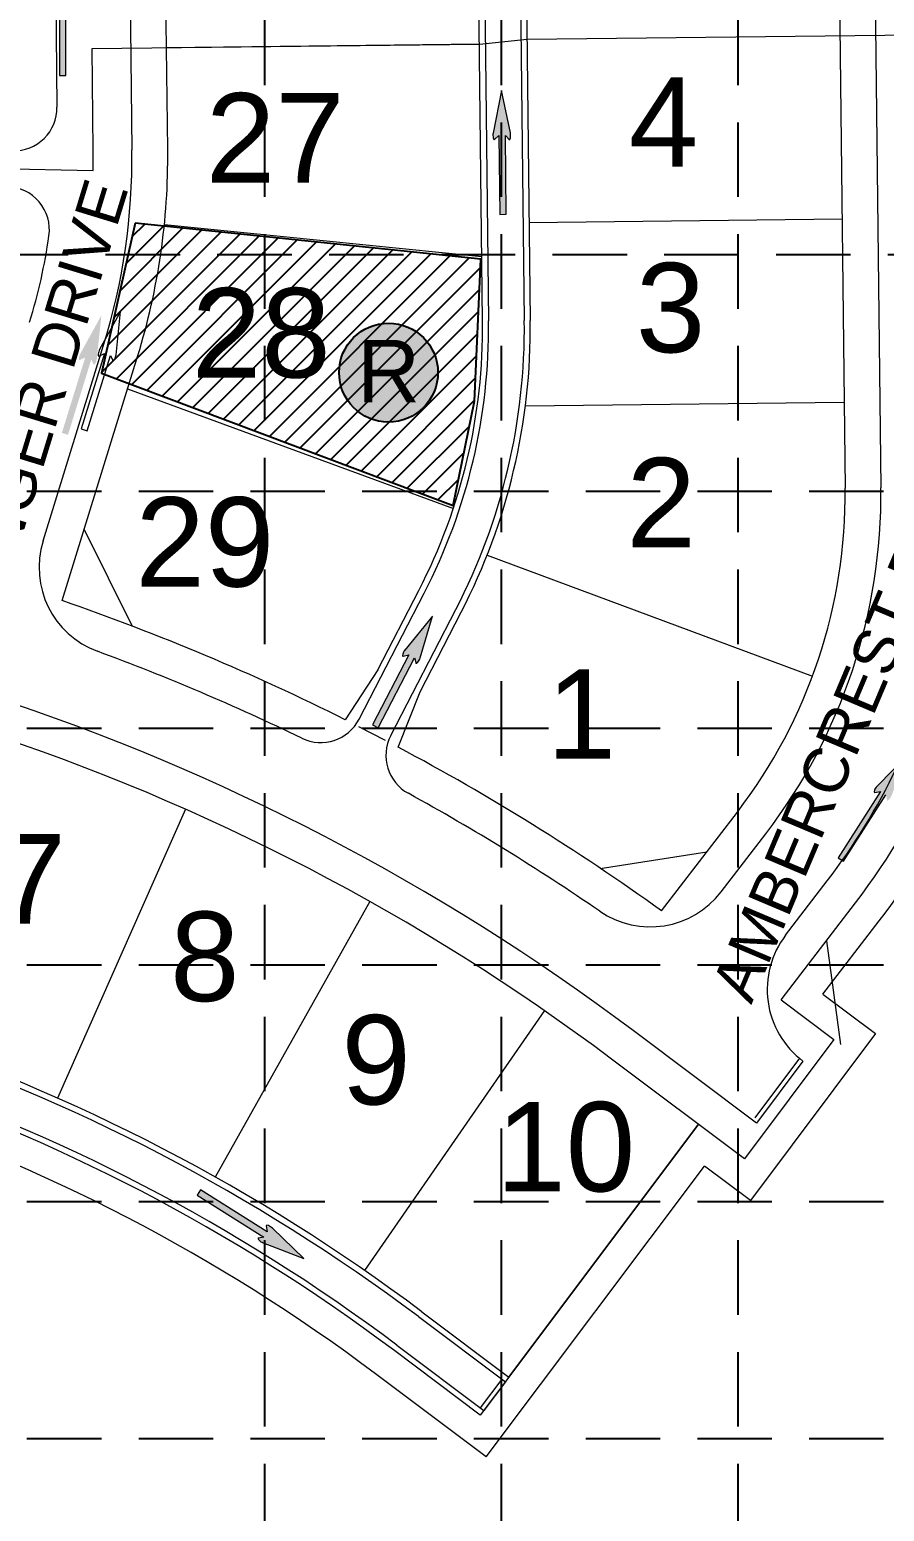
# Model space of a CAD drawing. Header units: inches. Extents: x 5726 to 10817, y 12055 to 15240.
# Drawn here: x 9384.4 to 9671.2, y 12590.4 to 13087.4 of the extents above; entities that cross this region are included whole.
import ezdxf
from ezdxf.enums import TextEntityAlignment as Align

# ---------------------------------------------------------------- set-up
doc = ezdxf.new("R2010")
doc.units = ezdxf.units.IN
doc.header["$LTSCALE"] = 100
doc.header["$MEASUREMENT"] = 0
doc.linetypes.add('HIDDEN', pattern=[0.375, 0.25, -0.125])
for name, color, linetype in [('10', 7, 'Continuous'), ('2', 7, 'Continuous'), ('27', 150, 'Continuous'), ('29', 150, 'Continuous'), ('30', 7, 'Continuous'), ('8', 7, 'Continuous'), ('BASE', 7, 'Continuous'), ('FLOW ARROWS', 7, 'Continuous'), ('GRID', 254, 'HIDDEN'), ('LOT NUMBERS', 7, 'Continuous'), ('SODDED LOT', 2, 'Continuous'), ('STREET NAMES', 7, 'Continuous')]:
    doc.layers.add(name, color=color, linetype=linetype)
doc.styles.add('ryland', font='ARIAL.TTF', dxfattribs={"height": 25})
doc.styles.get("Standard").update_dxf_attribs({"font": 'ARIAL.TTF', "height": 25})

# ---------------------------------------------------------------- blocks, each defined once
blk = doc.blocks.new('block2')
at = {"layer": 'GRID'}
for p, q in [((9463.202544336413, 15156.28785976105), (9463.202544336413, 12138.32785976105)), ((9542.622544336413, 15156.28785976105), (9542.622544336413, 12138.32785976105)), ((9622.042544336415, 15156.28785976105), (9622.042544336415, 12138.32785976105)), ((5809.882544336413, 13011.94785976105), (10733.92254433641, 13011.94785976105)), ((6683.502544336414, 12932.52785976105), (10733.92254433641, 12932.52785976105)), ((6683.502544336414, 12853.10785976105), (10733.92254433641, 12853.10785976105)), ((6683.502544336414, 12773.68785976105), (10733.92254433641, 12773.68785976105)), ((6683.502544336414, 12694.26785976105), (10733.92254433641, 12694.26785976105)), ((6683.502544336414, 12614.84785976105), (10733.92254433641, 12614.84785976105))]:
    blk.add_line(p, q, dxfattribs=at)
blk = doc.blocks.new('RYLAND')
h = blk.add_hatch(color=81)
h.paths.add_polyline_path([(1.163803512038626, -1.047574358368308, 1), (-1.408206742229694, -1.047574358368308, 1)])
h.paths.add_polyline_path([(-1.347681687434942, -2.227609507270699), (1.104228271637368, -2.227609507270699), (1.104228271637368, 0.2098904927293006), (-1.347681687434942, 0.2098904927293006)], flags=25)
at = {"color": 5}
blk.add_circle((-0.1222016150955341, -1.047574358368308), 1.286005127134161, dxfattribs=at)
at = {"layer": 'BASE', "color": 5, "style": 'ryland'}
blk.add_text('R', height=1.625, dxfattribs=at).set_placement((-0.1217267078987874, -1.821359507270699), align=Align.CENTER)

msp = doc.modelspace()

# ---------------------------------------------------------------- hatches: boundary and pattern name
at = {"layer": 'FLOW ARROWS', "lineweight": 0}
h = msp.add_hatch(color=256, dxfattribs=at)
edge = h.paths.add_edge_path()
edge.add_line((9392.8597, 13097.0585), (9394.379700000001, 13098.4285))
edge.add_line((9394.379700000001, 13098.4285), (9394.379700000001, 13071.9685))
edge.add_line((9394.379700000001, 13071.9685), (9396.529700000001, 13071.9785))
edge.add_line((9396.529700000001, 13071.9785), (9396.529700000001, 13098.4285))
edge.add_line((9396.529700000001, 13098.4285), (9397.779700000001, 13097.0885))
edge.add_line((9397.779700000001, 13097.0885), (9397.783438793003, 13097.08619780262))
edge.add_ellipse((9397.901636988665, 13098.4237099518), major_axis=(-3.196861412920665e-05, -1.399999999635001), ratio=0.2857142857142859, start_angle=342.8173277777778, end_angle=484.7269333333335)
edge.add_line((9398.230405738384, 13099.22123474689), (9398.2297, 13099.2185))
edge.add_line((9398.2297, 13099.2185), (9395.3897, 13113.5485))
edge.add_line((9395.3897, 13113.5485), (9392.4397, 13099.2285))
edge.add_line((9392.4397, 13099.2285), (9392.437413076723, 13099.23158137322))
edge.add_ellipse((9392.761691088224, 13098.41200852887), major_axis=(-3.196861412920665e-05, -1.399999999635001), ratio=0.2857142857142857, start_angle=234.1684722222222, end_angle=374.4967194444445)
edge.add_line((9392.861789965762, 13097.05657947825), (9392.8597, 13097.0585))
h = msp.add_hatch(color=256, dxfattribs=at)
edge = h.paths.add_edge_path()
edge.add_line((9540.403, 13050.5015), (9541.907000000001, 13051.889))
edge.add_line((9541.907000000001, 13051.889), (9542.213800000001, 13025.4308))
edge.add_line((9542.213800000001, 13025.4308), (9544.363500000001, 13025.4658))
edge.add_line((9544.363500000001, 13025.4658), (9544.0568, 13051.914))
edge.add_line((9544.0568, 13051.914), (9545.3223, 13050.5885))
edge.add_line((9545.3223, 13050.5885), (9545.325995967152, 13050.58656169663))
edge.add_ellipse((9545.42867538822, 13051.9253546228), major_axis=(0.01620351740051975, -1.399906227582352), ratio=0.2857142857142858, start_angle=342.8173277777778, end_angle=484.7269333333335)
edge.add_line((9545.748173314974, 13052.72663844541), (9545.747500000001, 13052.7238))
edge.add_line((9545.747500000001, 13052.7238), (9542.7415, 13067.0198))
edge.add_line((9542.7415, 13067.0198), (9539.9578, 13052.6665))
edge.add_line((9539.9578, 13052.6665), (9539.955450216163, 13052.66980424498))
edge.add_ellipse((9540.289210822848, 13051.85404709155), major_axis=(0.01620351740051975, -1.399906227582352), ratio=0.2857142857142855, start_angle=234.1684722222222, end_angle=374.4967194444445)
edge.add_line((9540.405021573886, 13050.49987001062), (9540.403, 13050.5015))
h = msp.add_hatch(color=256, dxfattribs=at)
edge = h.paths.add_edge_path()
edge.add_line((9401.19051340327, 12976.53782698123), (9403.04751340327, 12977.39732698122))
edge.add_line((9403.04751340327, 12977.39732698122), (9395.22651340327, 12952.11962698123))
edge.add_line((9395.22651340327, 12952.11962698123), (9397.28331340327, 12951.49362698123))
edge.add_line((9397.28331340327, 12951.49362698123), (9405.10151340327, 12976.76182698123))
edge.add_line((9405.10151340327, 12976.76182698123), (9405.899513403268, 12975.11232698123))
edge.add_line((9405.899513403268, 12975.11232698123), (9405.902577411543, 12975.10893233021))
edge.add_ellipse((9406.410841285962, 12976.35174261203), major_axis=(-0.4138481043201874, -1.337434015774457), ratio=0.2857142857142858, start_angle=342.8173277777778, end_angle=484.7269333333335)
edge.add_line((9406.960655131776, 12977.01645264245), (9406.95901340327, 12977.01412698123))
edge.add_line((9406.95901340327, 12977.01412698123), (9408.481813403268, 12991.54312698123))
edge.add_line((9408.481813403268, 12991.54312698123), (9401.430813403269, 12978.73512698123))
edge.add_line((9401.430813403269, 12978.73512698123), (9401.429570446044, 12978.73865275587))
edge.add_ellipse((9401.497106066974, 12977.85984969724), major_axis=(-0.4138481043201874, -1.337434015774457), ratio=0.2857142857142856, start_angle=234.1684722222222, end_angle=374.4967194444445)
edge.add_line((9401.192089096541, 12976.53539798264), (9401.19051340327, 12976.53782698123))
h = msp.add_hatch(color=256, dxfattribs=at)
edge = h.paths.add_edge_path()
edge.add_line((9509.7134, 12877.1727), (9511.6934, 12877.689))
edge.add_line((9511.6934, 12877.689), (9499.5106, 12854.2002))
edge.add_line((9499.5106, 12854.2002), (9501.4239, 12853.2192))
edge.add_line((9501.4239, 12853.2192), (9513.6019, 12876.6992))
edge.add_line((9513.6019, 12876.6992), (9514.0946, 12874.934))
edge.add_line((9514.0946, 12874.934), (9514.096840740456, 12874.93049979219))
edge.add_ellipse((9514.817585590035, 12876.06338832354), major_axis=(-0.6446194779724174, -1.242765355414516), ratio=0.2857142857142858, start_angle=342.8173277777778, end_angle=484.7269333333335)
edge.add_line((9515.476631758604, 12876.61997869111), (9515.474900000001, 12876.6174))
edge.add_line((9515.474900000001, 12876.6174), (9519.5516, 12890.646))
edge.add_line((9519.5516, 12890.646), (9510.339600000001, 12879.2922))
edge.add_line((9510.339600000001, 12879.2922), (9510.338955617553, 12879.29638577788))
edge.add_ellipse((9510.249467682157, 12878.41954612015), major_axis=(-0.6446194779724174, -1.242765355414516), ratio=0.2857142857142856, start_angle=234.1684722222222, end_angle=374.4967194444445)
edge.add_line((9509.714255816687, 12877.17024393268), (9509.7134, 12877.1727))
h = msp.add_hatch(color=256, dxfattribs=at)
edge = h.paths.add_edge_path()
edge.add_line((9667.9585, 12831.5227), (9669.977700000001, 12831.8552))
edge.add_line((9669.977700000001, 12831.8552), (9655.695, 12809.5812))
edge.add_line((9655.695, 12809.5812), (9657.5105, 12808.4289))
edge.add_line((9657.5105, 12808.4289), (9671.7875, 12830.6947))
edge.add_line((9671.7875, 12830.6947), (9672.1165, 12828.8922))
edge.add_line((9672.1165, 12828.8922), (9672.118233048797, 12828.88793013945))
edge.add_ellipse((9672.939693470538, 12829.95005646817), major_axis=(-0.755716857149082, -1.178512635409869), ratio=0.2857142857142856, start_angle=342.8173277777778, end_angle=484.7269333333335)
edge.add_line((9673.646940090744, 12830.44395616223), (9673.645, 12830.4422))
edge.add_line((9673.645, 12830.4422), (9678.9892, 12844.0382))
edge.add_line((9678.9892, 12844.0382), (9668.7765, 12833.5759))
edge.add_line((9668.7765, 12833.5759), (9668.775942897573, 12833.57959921929))
edge.add_ellipse((9668.606534591378, 12832.71463869896), major_axis=(-0.755716857149082, -1.178512635409869), ratio=0.2857142857142855, start_angle=234.1684722222222, end_angle=374.4967194444445)
edge.add_line((9667.959167029456, 12831.51959772212), (9667.9585, 12831.5227))
h = msp.add_hatch(color=256, dxfattribs=at)
edge = h.paths.add_edge_path()
edge.add_line((9463.8105, 12686.142), (9464.159800000001, 12684.1258))
edge.add_line((9464.159800000001, 12684.1258), (9441.7688, 12698.2242))
edge.add_line((9441.7688, 12698.2242), (9440.631500000001, 12696.3995))
edge.add_line((9440.631500000001, 12696.3995), (9463.0142, 12682.3062))
edge.add_line((9463.0142, 12682.3062), (9461.2142, 12681.9625))
edge.add_line((9461.2142, 12681.9625), (9461.2103618012, 12681.96059994839))
edge.add_ellipse((9462.279215581393, 12681.14791233361), major_axis=(-1.18469484561374, 0.745988017850312), ratio=0.2857142857142859, start_angle=342.8173277777778, end_angle=484.7269333333335)
edge.add_line((9462.778921613659, 12680.44475618388), (9462.777, 12680.4465))
edge.add_line((9462.777, 12680.4465), (9476.416500000001, 12675.2145))
edge.add_line((9476.416500000001, 12675.2145), (9465.8705, 12685.341))
edge.add_line((9465.8705, 12685.341), (9465.874353126652, 12685.34140552573))
edge.add_ellipse((9465.008027109827, 12685.50368648122), major_axis=(-1.18469484561374, 0.745988017850312), ratio=0.2857142857142858, start_angle=234.1684722222222, end_angle=374.4967194444445)
edge.add_line((9463.807696571437, 12686.14119279113), (9463.8105, 12686.142))
at = {"layer": 'SODDED LOT'}
h = msp.add_hatch(dxfattribs=at)
h.set_pattern_fill('ANSI31', color=256, scale=40, style=0)
h.set_pattern_definition([(45, (0, 0), (-3.535533905932737, 3.535533905932738), [])])
h.paths.add_polyline_path([(9419.849250358928, 13022.52801649668), (9408.551980516637, 12972.12881658724), (9526.484559468943, 12927.78854290644), (9533.648686434793, 12962.76503728629), (9535.853027721392, 13010.410179133)])

# ---------------------------------------------------------------- linework, layer by layer
at = {"layer": '10', "color": 7, "lineweight": 0}
for p, q in [((9405.351636231575, 13081.02297396466), (9535.342894381543, 13082.53055719779)), ((9535.342894381543, 13082.53055719779), (9551.324811340679, 13084.18254380017)), ((9535.342894381543, 13082.53055719779), (9551.324811340679, 13084.18254380017)), ((9551.324811340679, 13084.18254380017), (9681.316069475388, 13085.6901270333)), ((9405.747714413892, 13046.87116076235), (9405.351636231575, 13081.02297396466)), ((9275.1071561388, 13043.01485853755), (9405.712059852902, 13040.1202089816)), ((9405.712059852902, 13040.1202089816), (9405.747714413892, 13046.87116076235))]:
    msp.add_line(p, q, dxfattribs=at)
at = {"layer": '2', "color": 7, "lineweight": 0}
for p, q in [((9650.644183700064, 12763.84790240486), (9669.502955964843, 12788.41594768212)), ((9650.644183700064, 12763.84790240486), (9668.303155320902, 12750.59786993622)), ((9668.303155320902, 12750.59786993622), (9626.291379045992, 12694.60670407422)), ((9537.645884582049, 12608.59589782403), (9610.866408944976, 12706.18050116886)), ((9626.291379045992, 12694.60670407422), (9610.866408944976, 12706.18050116886)), ((9537.645884582049, 12608.59589782403), (9500.466366588336, 12636.49275562304))]:
    msp.add_line(p, q, dxfattribs=at)
for centre, radius, start, end in [((9483.090751918395, 12931.50854070156), 235, 322.4896558136065, 335.1323686204448), ((9140.365427093086, 12156.56847683023), 599.9999999999968, 53.11805263925766, 90.66446225292724)]:
    msp.add_arc(centre, radius, start, end, dxfattribs=at)
at = {"layer": '27', "color": 7, "lineweight": 0}
for p, q in [((9395.276865907774, 12895.85472608722), (9420.707434467606, 12978.04540704672)), ((9501.24723719596, 12872.64738684347), (9515.019307998902, 12899.30935336467)), ((9515.462764525284, 12865.30444580523), (9529.234835297708, 12891.96641229591)), ((9501.24723719596, 12872.64738684347), (9490.337740232551, 12855.88484300363)), ((9508.106914004944, 12846.70628826869), (9515.462764525284, 12865.30444580523)), ((9596.454388323618, 12791.79037463607), (9621.908350663778, 12824.95022674337)), ((9636.55555187231, 12761.91703438521), (9661.570521750542, 12794.50499419233)), ((9636.55555187231, 12761.91703438521), (9654.30273501999, 12748.60081428572)), ((9654.30273501999, 12748.60081428572), (9624.294323389386, 12708.60712437819)), ((9624.294323389386, 12708.60712437819), (9579.688573265785, 12742.07609694815)), ((9608.869353294473, 12720.18092148198), (9545.251520648824, 12635.39429889523)), ((9516.070740632344, 12657.28947437361), (9545.251520648824, 12635.39429889828)), ((9535.648828928495, 12622.59631812799), (9506.468048912016, 12644.49149360332)), ((9545.251520648824, 12635.39429889828), (9535.648828928495, 12622.59631812799))]:
    msp.add_line(p, q, dxfattribs=at)
for centre, radius, start, end in [((9205.761163441384, 13044.5518019423), 225, 342.8074415011038, 0.6644622529272185), ((9344.432980304484, 12987.4246460117), 192, 332.6816700320953, 0.6644622530120505), ((9344.432980304484, 12987.4246460117), 208, 332.6816700320953, 0.6644622530120505), ((9483.090751918395, 12931.50854070156), 175, 322.4896558136065, 0.6644622529272693), ((9140.365427112512, 12156.56847682362), 781.9999999999941, 63.41436289898713, 70.97542283954385), ((9140.365427112516, 12156.56847682362), 731.9999999999897, 53.11805263925766, 90.66446225292724), ((9140.365427112512, 12156.56847682362), 781.9999999999941, 54.32167447525119, 61.94897716511872), ((9483.090751918395, 12931.50854070156), 225, 322.4896558136065, 337.1314926016351), ((9140.365427093086, 12156.56847683023), 625.9999999999968, 53.11805263934244, 90.664462253012), ((9140.365427093086, 12156.56847683023), 609.9999999999968, 53.11805263925766, 90.66446225292724)]:
    msp.add_arc(centre, radius, start, end, dxfattribs=at)
at = {"layer": '29', "color": 7, "lineweight": 0}
for p, q in [((9652.911898713468, 13379.06954657667), (9658.078984029768, 12933.53797967245)), ((9536.420069249529, 12989.6512304829), (9532.683065921035, 13311.8740788684)), ((9548.68198999979, 13312.05962757431), (9552.418993328283, 12989.83677918884)), ((9430.746033298863, 13047.16108061916), (9428.453157207361, 13244.86415986605)), ((9535.342894381543, 13082.53055719779), (9430.349955113377, 13081.31289381695)), ((9552.038014166692, 13022.68667936338), (9657.030953434858, 13023.90434274422)), ((9429.633192516862, 13022.05036676229), (9536.168503408919, 13011.34247525559)), ((9417.271380755028, 12966.94020522782), (9526.616228559222, 12926.81718734398)), ((9550.769064003418, 12961.16782676779), (9657.744156260873, 12962.40847830744)), ((9537.932728910184, 12911.12361530503), (9647.125478566852, 12870.53634665059)), ((9436.723369319743, 12825.8934876278), (9393.80814817652, 12728.96937404401)), ((9498.534164860988, 12794.95641162145), (9446.668200103763, 12702.5122571276)), ((9557.15134723655, 12758.32714670553), (9496.797101968445, 12671.18723003021)), ((9545.251520648824, 12635.39429889523), (9608.869353294473, 12720.18092148198))]:
    msp.add_line(p, q, dxfattribs=at)
at = {"layer": '30', "color": 7, "lineweight": 0}
for p, q in [((9402.666439030121, 12919.73768399914), (9418.776839030123, 12887.32828399915)), ((9575.917139030122, 12806.04418399915), (9611.677039030123, 12811.62148399915)), ((9651.778139030122, 12781.74808399915), (9656.552439030122, 12746.91278399915))]:
    msp.add_line(p, q, dxfattribs=at)
at = {"layer": '8', "color": 7, "linetype": 'Continuous', "lineweight": 0}
for p, q in [((9664.91109175695, 13379.20870811182), (9670.078177086703, 12933.67714119999)), ((9534.682931415753, 13311.89727246315), (9538.419934742273, 12989.6744240791)), ((9546.682124475845, 13312.03643399152), (9550.419127802363, 12989.81358560747)), ((9416.453964134647, 13244.72499834284), (9418.7468402295, 13047.02191908628)), ((9392.306187566759, 13171.09712832423), (9393.57859759209, 13061.3836634846)), ((9388.909895477156, 12915.87450684835), (9409.243633347576, 12981.59241478927)), ((9494.945238486893, 12856.08913939634), (9516.796248921171, 12898.39148572649)), ((9505.606883971679, 12850.58193360088), (9527.457894405958, 12892.88427993408)), ((9616.472809170813, 12798.16161951354), (9631.427271727653, 12817.64337091891)), ((9638.117786519975, 12783.65973634449), (9652.051600686667, 12801.81184998627)), ((9628.30566814173, 12720.59966412854), (9586.890592059084, 12751.67458254341)), ((9643.910042188789, 12741.39638287301), (9628.30566814173, 12720.59966412854)), ((9514.870404165777, 12655.68972677389), (9544.051184182257, 12633.79455129856)), ((9507.668385378583, 12646.09124119999), (9536.849165395062, 12624.19606572466)), ((9544.051184182257, 12633.79455129856), (9536.849165395062, 12624.19606572466))]:
    msp.add_line(p, q, dxfattribs=at)
at = {"layer": '8', "color": 7, "linetype": 'HIDDEN', "lineweight": 0}
for p, q in [((9642.773412652974, 12742.38083986938), (9627.105857448043, 12721.49991648)), ((9542.851373485519, 12634.69480364696), (9535.649354698324, 12625.09631807306))]:
    msp.add_line(p, q, dxfattribs=at)
at = {"layer": '8', "color": 7, "linetype": 'Continuous', "lineweight": 0}
for centre, radius, start, end in [((9379.079572645715, 13061.21550997023), 14.5, 268.7303382207031, 0.6644622519947309), ((9205.761163441384, 13044.5518019423), 213, 342.8074415011038, 0.6644622529272185), ((9376.542425996, 13020.26167307786), 14.5, 351.9051443509392, 88.73033822010974), ((9205.761163441384, 13044.5518019423), 187, 342.8074415011038, 351.9051443509391), ((9344.432980304484, 12987.4246460117), 194, 332.6816700320953, 0.6644622530120505), ((9344.432980304484, 12987.4246460117), 206, 332.6816700320953, 0.6644622530120505), ((9483.090751918395, 12931.50854070156), 187, 322.4896558136065, 0.6644622529272693), ((9417.569398286594, 12907.00698753939), 30, 162.8074415168717, 249.7263085388247), ((9140.365427112507, 12156.5684768236), 744.0000000000057, 53.11805263925766, 90.66446225292724), ((9140.365427112507, 12156.5684768236), 770.0000000000057, 64.17905332753483, 69.72630853882465), ((9482.062416863086, 12862.74367972682), 14.5, 244.1790533275348, 332.681670033706), ((9518.489705596237, 12843.92739327204), 14.5, 152.6816700353167, 241.184286736571), ((9483.090751918395, 12931.50854070156), 213, 322.4896558136065, 334.4865533026962), ((9140.365427112507, 12156.5684768236), 770.0000000000057, 55.57078877664861, 61.184286736571), ((9592.675506526384, 12816.42875905055), 30, 235.5707887766486, 322.4896558097917), ((9140.365427093086, 12156.56847683023), 623.9999999999968, 53.11805263934244, 90.664462253012), ((9661.915089166532, 12765.392596811), 30, 142.4896558158954, 233.1180526355276), ((9140.365427093086, 12156.56847683023), 611.9999999999968, 53.11805263925766, 90.66446225292724)]:
    msp.add_arc(centre, radius, start, end, dxfattribs=at)
at = {"layer": 'FLOW ARROWS', "lineweight": 0}
for p, q in [((9394.379700000001, 13098.4285), (9394.379700000001, 13071.9685)), ((9396.529700000001, 13071.9785), (9396.529700000001, 13098.4285)), ((9394.379700000001, 13071.9685), (9396.529700000001, 13071.9785)), ((9542.7415, 13067.0198), (9539.9578, 13052.6665)), ((9545.747500000001, 13052.7238), (9542.7415, 13067.0198)), ((9539.9578, 13052.6665), (9539.955450216163, 13052.66980424498)), ((9545.748173314974, 13052.72663844541), (9545.747500000001, 13052.7238)), ((9540.403, 13050.5015), (9541.907000000001, 13051.889)), ((9540.405021573886, 13050.49987001062), (9540.403, 13050.5015)), ((9540.403, 13050.5015), (9540.403, 13050.5015)), ((9541.907000000001, 13051.889), (9542.213800000001, 13025.4308)), ((9544.363500000001, 13025.4658), (9544.0568, 13051.914)), ((9544.0568, 13051.914), (9545.3223, 13050.5885)), ((9545.3223, 13050.5885), (9545.325995967152, 13050.58656169663)), ((9542.213800000001, 13025.4308), (9544.363500000001, 13025.4658)), ((9414.9558, 12992.8912), (9407.9048, 12980.0832)), ((9413.433, 12978.3622), (9414.9558, 12992.8912)), ((9409.5215, 12978.7454), (9401.7005, 12953.4677)), ((9403.757300000001, 12952.8417), (9411.5755, 12978.1099)), ((9407.6645, 12977.8859), (9409.5215, 12978.7454)), ((9407.666075693272, 12977.88347100142), (9407.6645, 12977.8859)), ((9407.6645, 12977.8859), (9407.6645, 12977.8859)), ((9407.9048, 12980.0832), (9407.903557042775, 12980.08672577464)), ((9411.5755, 12978.1099), (9412.3735, 12976.4604)), ((9413.434641728507, 12978.36452566122), (9413.433, 12978.3622)), ((9412.3735, 12976.4604), (9412.376564008275, 12976.45700534898)), ((9401.7005, 12953.4677), (9403.757300000001, 12952.8417)), ((9519.5516, 12890.646), (9510.339600000001, 12879.2922)), ((9515.474900000001, 12876.6174), (9519.5516, 12890.646)), ((9510.339600000001, 12879.2922), (9510.338955617553, 12879.29638577788)), ((9511.6934, 12877.689), (9499.5106, 12854.2002)), ((9501.4239, 12853.2192), (9513.6019, 12876.6992)), ((9509.7134, 12877.1727), (9511.6934, 12877.689)), ((9509.714255816687, 12877.17024393268), (9509.7134, 12877.1727)), ((9509.7134, 12877.1727), (9509.7134, 12877.1727)), ((9513.6019, 12876.6992), (9514.0946, 12874.934)), ((9514.0946, 12874.934), (9514.096840740456, 12874.93049979219)), ((9515.476631758604, 12876.61997869111), (9515.474900000001, 12876.6174)), ((9499.5106, 12854.2002), (9501.4239, 12853.2192)), ((9494.779974849696, 12853.59023471175), (9503.664679412213, 12849.00089654836)), ((9678.9892, 12844.0382), (9668.7765, 12833.5759)), ((9669.977700000001, 12831.8552), (9655.695, 12809.5812)), ((9657.5105, 12808.4289), (9671.7875, 12830.6947)), ((9667.9585, 12831.5227), (9669.977700000001, 12831.8552)), ((9667.959167029456, 12831.51959772212), (9667.9585, 12831.5227)), ((9667.9585, 12831.5227), (9667.9585, 12831.5227)), ((9668.7765, 12833.5759), (9668.775942897573, 12833.57959921929)), ((9655.695, 12809.5812), (9657.5105, 12808.4289)), ((9441.7688, 12698.2242), (9440.631500000001, 12696.3995)), ((9440.631500000001, 12696.3995), (9463.0142, 12682.3062)), ((9464.159800000001, 12684.1258), (9441.7688, 12698.2242)), ((9463.807696571437, 12686.14119279113), (9463.8105, 12686.142)), ((9463.8105, 12686.142), (9464.159800000001, 12684.1258)), ((9463.8105, 12686.142), (9463.8105, 12686.142)), ((9465.8705, 12685.341), (9465.874353126652, 12685.34140552573)), ((9476.416500000001, 12675.2145), (9465.8705, 12685.341)), ((9461.2142, 12681.9625), (9461.2103618012, 12681.96059994839)), ((9463.0142, 12682.3062), (9461.2142, 12681.9625)), ((9462.778921613659, 12680.44475618388), (9462.777, 12680.4465)), ((9462.777, 12680.4465), (9476.416500000001, 12675.2145))]:
    msp.add_line(p, q, dxfattribs=at)
for centre, major_axis, ratio, start_param, end_param in [((9540.289210822848, 13051.85404709155), (0.01620351740051975, -1.399906227582352), 0.2857142857142856, 4.087010844642661, 6.536200792223026), ((9545.42867538822, 13051.9253546228), (0.01620351740051975, -1.399906227582352), 0.2857142857142858, 5.983291102610838, 8.46008095976172), ((9407.971092663705, 12979.20792271602), (-0.4138481043201871, -1.337434015774456), 0.2857142857142856, 4.087010844642661, 6.536200792223026), ((9412.884827882694, 12977.69981563081), (-0.4138481043201871, -1.337434015774456), 0.2857142857142858, 5.983291102610838, 8.46008095976172), ((9510.249467682157, 12878.41954612015), (-0.6446194779724174, -1.242765355414516), 0.2857142857142856, 4.087010844642661, 6.536200792223026), ((9514.817585590035, 12876.06338832354), (-0.6446194779724174, -1.242765355414516), 0.2857142857142858, 5.983291102610838, 8.46008095976172), ((9668.606534591378, 12832.71463869896), (-0.755716857149082, -1.178512635409869), 0.2857142857142856, 4.087010844642661, 6.536200792223026), ((9465.008027109827, 12685.50368648122), (-1.184694845613739, 0.7459880178503117), 0.2857142857142858, 4.087010844642661, 6.536200792223026), ((9462.279215581393, 12681.14791233361), (-1.184694845613739, 0.7459880178503117), 0.2857142857142859, 5.983291102610838, 8.46008095976172)]:
    msp.add_ellipse(centre, major_axis=major_axis, ratio=ratio, start_param=start_param, end_param=end_param, dxfattribs=at)
for p in [(9545.3223, 13050.5885), (9412.3735, 12976.4604), (9514.0946, 12874.934), (9461.2142, 12681.9625)]:
    msp.add_point(p, dxfattribs=at)
at = {"layer": 'SODDED LOT'}
msp.add_lwpolyline([(9419.849250358928, 13022.52801649668), (9408.551980516637, 12972.12881658724), (9526.484559468943, 12927.78854290644), (9533.648686434793, 12962.76503728629), (9535.853027721392, 13010.410179133)], close=True, dxfattribs=at)

# ---------------------------------------------------------------- block references
at = {"color": 7, "xscale": 12.89581535787147, "yscale": 12.89581535787147, "zscale": 12.89581535787147}
msp.add_blockref('RYLAND', (9506.415283657978, 12985.86743734808), dxfattribs=at)
at = {"layer": 'GRID', "color": 84}
msp.add_blockref('block2', (0, 0), dxfattribs=at)

# ---------------------------------------------------------------- texts
at = {"layer": 'LOT NUMBERS', "color": 7, "lineweight": 0}
for s, p in [('4', (9585.486732877898, 13056.4223208749)), ('27', (9443.540087958167, 13051.10574411002)), ('3', (9587.8497328779, 12994.1628208749)), ('28', (9438.814187958165, 12985.69374411002)), ('2', (9584.6992328779, 12928.7509208749)), ('29', (9419.910887958165, 12915.55324411002)), ('1', (9557.919632877898, 12857.8224208749)), ('7', (9373.24622604167, 12802.52751718044)), ('8', (9431.53132604167, 12776.52031718044)), ('9', (9489.02872604167, 12741.84411718044)), ('10', (9541.01272604167, 12712.68451718044))]:
    msp.add_text(s, height=30, dxfattribs=at).set_placement(p, align=Align.MIDDLE_LEFT)
at = {"layer": 'STREET NAMES', "color": 7, "lineweight": 0}
for s, rotation, p in [('GINGER DRIVE', 72.95793055555556, (9395.267313626207, 12961.02508692095)), ('AMBERCREST DRIVE', 67.09414444444445, (9668.47362529307, 12859.3112451748))]:
    msp.add_text(s, height=15, rotation=rotation, dxfattribs=at).set_placement(p, align=Align.CENTER)

doc.saveas('drawing.dxf')
